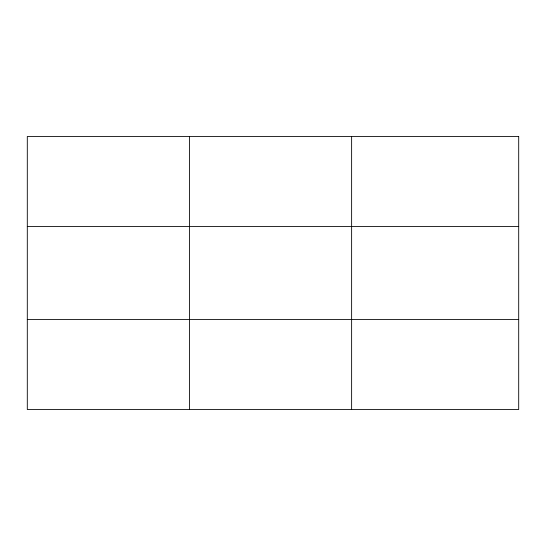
<?xml version="1.0" encoding="UTF-8"?>
<svg xmlns="http://www.w3.org/2000/svg" width="546" height="546" viewBox="0 0 546 546"><rect width="100%" height="100%" fill="white"/><g stroke="black" fill="none" stroke-linecap="round" stroke-linejoin="round"><path stroke-width="0.82" d="M189.462 409.5L189.462 136.5M351.624 409.5L351.624 136.5M27.3 226.59L518.7 226.59M27.3 319.41L518.7 319.41M518.7 136.5L27.3 136.5L27.3 409.5L518.7 409.5L518.7 136.5"/></g></svg>
